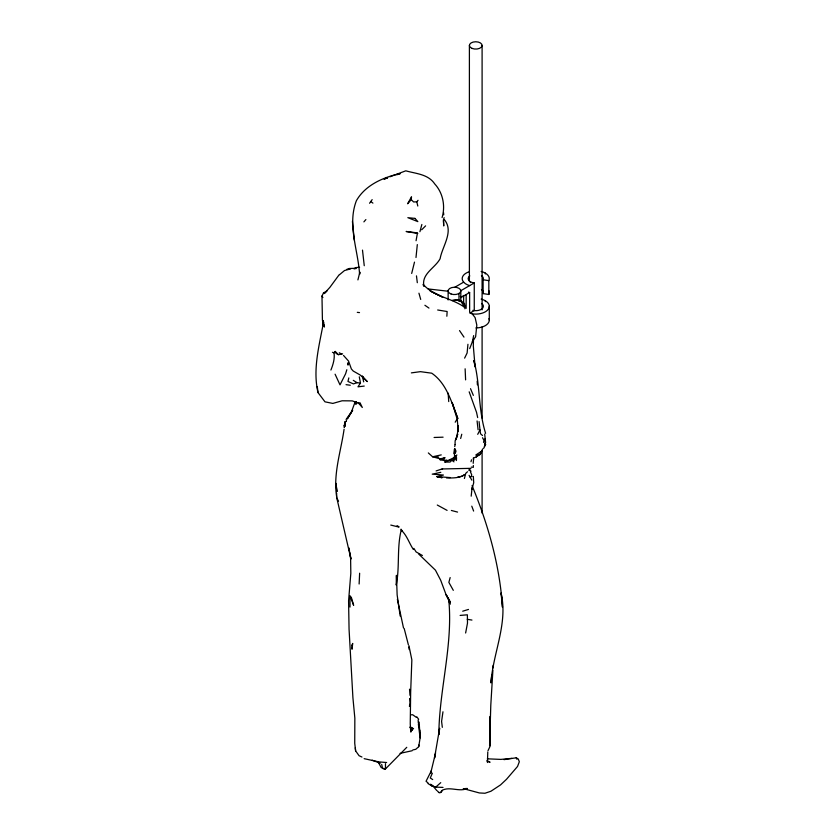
<?xml version="1.0" encoding="UTF-8"?>
<svg xmlns="http://www.w3.org/2000/svg" width="835" height="835" viewBox="0 0 835 835"><rect width="100%" height="100%" fill="white"/><g stroke="black" fill="none" stroke-linecap="round" stroke-linejoin="round"><path stroke-width="1.25" d="M350.001 607.066L350.001 595.699L353.643 605.333L351.264 597.088M467.944 344.281L467.12 352.975L464.615 358.132M396.395 575.44L396.239 585.095C399.892 566.861 396.719 547.843 401.259 529.891M419.921 231.702L421.852 224.469M455.065 444.554L455.127 440.89L457.716 434.2L456.025 439.638L457.977 430.902L458.008 425.62L458.279 431.319L457.277 419.41L452.246 402.887L457.872 418.669C451.599 402.48 446.84 383.599 431.737 373.193L420.433 371.658L411.363 372.88M344.26 425.391L344.208 427.405L345.179 424.399L344.26 425.391L345.179 424.399M465.627 633.003L467.496 623.119L467.36 614.81L460.127 615.416M473.487 339.448L473.309 345.909L475.094 366.92L473.925 360.72M322.999 320.598L322.853 325.473L323.594 322.039M344.093 429.19C340.805 452.32 332.33 475.877 337.173 499.601L350.971 559.033L349.896 552.895M456.411 460.555L456.547 457.695L454.397 455.106L454.783 448.604M359.123 583.999L359.635 573.207M323.51 292.908L324.304 293.482L326.944 290.966L323.51 292.908L321.976 296.07L322.425 320.17L324.429 327.017L323.124 320.515M492.88 670.432L490.792 705.22L489.602 745.676L490.135 716.44L490.239 745.916L487.974 750.738M493.036 667.854L493.193 665.286M446.85 316.246L447.142 311.518L437.665 309.994M344.511 424.911L344.678 422.708L346.4 421.07M412.793 749.945L415.767 749.308L418.721 746.678L418.857 745.008M411.237 199.659L411.509 196.778L407.637 203.782L411.237 199.659L413.607 201.955L416.811 201.83L418.043 200.296M461.066 301.508L461.129 300.798L457.162 299.702L452.205 300.506L457.496 300.057L461.066 301.508L463.415 305.245L464.886 305.526L464.886 308.793M419.16 722.108L420.099 737.931L418.721 746.678M491.721 675.275L490.949 682.894C493.015 652.678 508.223 623.484 501.052 592.944L502.472 607.243C499.779 565.337 488.078 524.286 472.046 485.615M415.997 257.504L417.312 244.592M471.19 496.178L472.109 487.369M360 272.22L359.593 274.339C358.09 249.978 347.141 224.74 356.388 200.703C365.271 185.057 383.422 177.166 400.268 173.586L396.792 174.776M453.896 453.478L454.386 449.23M476.367 456.891L476.764 455.012L476.367 456.891L473.675 457.987L473.195 463.331M439.659 728.402L438.824 734.643C439.231 689.553 453.102 645.09 448.792 600.052M442.967 711.785L441.59 721.367L442.32 727.348M416.07 240.71L417.469 232.902L406.123 231.472L417.792 233.466M487.786 751.991L487.442 762.522M483.559 442.404L483.935 440.264L482.515 437.738M439.596 728.423L434.513 758.065L435.348 754.266M409.4 706.379L410.079 702.767L409.609 698.53M454.751 457.058L454.991 455.837M454.72 446.558L455.085 444.711M455.419 457.893L455.054 459.709L446.203 460.878L444.94 462.047L450.107 462.047L452.048 460.116L453.969 461.87M469.708 348.592L472.391 341.682L473.675 335.597M348.821 377.921L347.965 381.459L353.414 383.912L357.036 382.691L360.469 383.056L359.29 376.794M411.686 273.442L414.494 262.117M357.912 279.902L359.728 272.648M460.659 438.469L461.776 434.231M464.396 478.497L465.846 473.048M435.588 752.899L430.641 773.314L431.424 770.955M323.573 321.913C319.387 345.064 312.541 369.06 317.989 392.565L324.992 401.833L332.831 403.42L342.099 400.79L352.307 400.883L359.885 403.827L357.985 402.47L362.317 407.48L359.948 402.7M450.159 577.569L448.865 582.392L453.311 590.345M471.89 489.435L473.716 482.734L473.33 476.399M444.303 459.125L440.024 459.657L445.086 457.716L440.243 458.853L440.024 459.657L443.917 460.492L446.861 460.054L444.94 462.047L453.822 457.726L454.177 459.636L453.04 460.805M470.992 461.692L471.514 459.814M442.08 217.58C445.546 206.214 442.999 192.875 434.784 183.992C428.219 174.097 416.07 173.753 405.789 170.82L389.997 176.769M346.838 369.738L345.606 373.777L340.012 384.862L335.086 374.195M444.147 217.643L443.458 219.866L443.729 225.941L443.448 220.628M483.653 448.353L485.709 444.324L484.519 443.907L485.26 442.059L484.885 438.834M484.373 446.558L485.302 443.646M482.734 448.854L479.906 454.595L476.576 456.62M455.252 453.353L455.993 451.203L455.148 449.126M348.414 362.547L347.997 365.114L347.986 362.943M355.219 401.698L351.232 412.417L347.276 418.951L352.547 410.507M464.218 307.155L464.73 303.93L461.129 300.798M454.177 459.636L453.822 457.726M437.592 791.173L438.792 792.488L440.379 792.666L441.986 790.401M479.081 421.612L479.989 429.931L477.703 434.336M432.353 773.2L430.286 778.001L432.697 779.566M330.911 370.041C333.061 364.665 334.95 358.591 334 352.777L335.221 351.441L338.405 354.677L342.58 353.821M453.499 458.498L454.271 456.808M431.33 770.788L426.059 781.257L428.178 783.094M468.936 470.669L469.802 468.863M456.108 456.244L456.86 454.929M455.19 422.197L457.183 418.972M369.561 203.26L372.159 199.628M352.652 410.236L346.076 419.452M472.391 341.682L475.616 336.776L476.816 325.086L475.125 317.634L471.9 313.449L469.667 312.979M360.469 383.056L357.964 386.824L364.227 386.073M339.135 274.778L329.888 287.355L324.304 293.482M363.893 221.88L365.887 219.563M406.77 747.315L385.133 769.275L381.177 767.563L378.224 762.073M466.556 472.725L467.443 471.733M384.351 769.285L385.478 768.743L385.457 763.66M421.717 229.782L425.61 225.857M430.756 785.224L435.713 787.134L440.744 782.656M339.553 274.663L344.542 270.519L350.575 268.912M345.147 421.999L346.556 420.83M475.762 455.033L482.359 450.702L479.906 454.595L477.808 454.877M454.835 287.24L463.644 282.147M469.792 275.874A7.619 4.405 0 0 0 474.259 282.94L460.826 290.695L460.826 301.059M469.635 311.966L469.635 292.521L460.826 297.604A6.356 3.664 0 0 0 460.315 296.352M470.564 312.728L474.259 310.599L474.259 282.94M387.607 177.709L384.017 179.118L387.503 177.938M346.859 269.329L349.395 268.484L355.627 268.296M436.12 470.93L442.592 468.79M462.715 611.199L468.498 609.435M457.444 477.296L462.152 476.19L464.938 474.457C459.741 478.257 452.716 478.027 446.527 477.944M441.245 454.887L432.593 456.787L428.334 452.925M412.166 750.728L400.048 753.368M440.817 472.339L432.217 474.155L443.427 475.042L436.914 476.618L441.84 477.683M504.006 759.631L516.239 757.794L518.243 758.963L519.328 761.729L517.533 766.467L506.501 779.295L500.52 784.921L490.917 791.246L484.968 793.25L479.394 792.958L463.289 788.605M439.899 792.613L438.792 792.488M356.138 268.567L353.894 268.776L356.065 267.565L359.582 267.273M511.938 758.347L500.864 759.401L487.389 758.827M470.961 468.341L442.059 468.967M410.977 714.812L412.678 714.75L416.279 717.307M434.085 437.477L443.093 437.175M465.314 788.543L467.329 788.48C459.219 792.164 450.535 786.455 442.592 790.067L441.193 792.258M462.548 302.719L463.519 302.708M382.649 768.503L385.05 768.544M450.305 477.589L436.914 476.618L441.997 477.703M435.713 787.134L443.03 787.415M438.688 457.089L432.593 456.787L440.243 458.853M448.291 291.248L428.209 288.952M471.305 467.099L473.361 467.318L473.33 465.502M357.296 312.353L359.509 312.603M346.055 384.674L350.303 385.227M481.44 275.696A7.619 4.405 0 0 1 483.11 279.767L488.83 280.643L488.83 294.473L483.11 293.596A7.619 4.405 0 0 0 481.44 289.526M467.245 619.299L471.952 620.071M390.78 525.069L398.838 527.062M364.143 758.66L378.944 761.896L386.626 762.512M451.37 510.467L457.57 512.085M332.445 352.297L334 352.777M372.159 760.174L380.238 763.232M486.982 760.904L490.051 762.272L487.16 760.946M457.162 299.702L458.926 300.496M410.173 727.264L413.565 728.788L410.444 727.087M361.962 757.032L359.071 755.717L355.616 750.884L354.739 743.286L354.844 718.11L352.913 697.705L349.061 629.277L348.581 600.845L350.825 573.301L350.606 558.344L349.187 549.482M429.962 290.841L442.769 297.229L430.839 291.321M338.405 354.677L336.087 353.424L335.221 351.441M463.822 306.769C451.004 297.886 433.689 296.54 423.168 284.328M437.279 505.029L447.09 510.383M422.395 555.494L416.091 551.914L413.868 548.365M339.313 352.756L341.651 354.165M428.073 783.627L432.227 786.153M353.288 380.342L357.036 382.691M397.053 525.612L398.953 526.822M424.9 305.266L428.96 308.084M436.841 790.63L432.279 785.182M370.709 201.485L372.911 203.114M482.526 435.536L480.532 433.772L479.989 429.931M401.134 530.027C407.01 535.402 409.129 543.157 413.377 549.503M418.752 554.096L435.442 570.169L440.682 580.231L446.287 595.272L450.409 602.306L446.182 594.656L450.43 604.102M362.202 376.094L367.306 381.595L360.25 375.051L353.226 371.043L351.368 368.966L348.55 361.075L343.519 355.439M468.727 468.539L471.013 471.284M430.662 784.19L432.06 785.86M416.811 716.837L418.679 719.29M459.521 330.577L463.968 337.11M410.309 727.264L412.333 730.343L410.288 726.763L410.904 732.076L410.246 724.07L410.653 692.507L411.853 659.88L408.941 645.695M401.009 529.16L402.115 530.903M321.976 296.07L322.894 297.563M364.373 379.382L362.442 376.251L363.684 381.856M444.283 219.542C454.23 231.368 442.32 246.137 440.108 258.725C435.077 268.087 421.278 273.755 423.898 286.248L423.188 284.954M471.838 480.156L469.072 475.345M338.519 501.198L336.63 497.702L336.651 493.287M516.239 757.794L516.896 759.255M470.387 471.702L471.723 474.791M470.522 388.672L473.351 395.393M471.775 506.156L473.622 511.072M469.166 391.813L476.534 412.333L477.672 417.583M418.94 293.179L420.715 299.431M404.161 628.4L408.357 644.724M448.301 598.09L449.564 602.974M416.811 201.83L417.792 206.026M484.697 434.075L485.615 442.675M381.678 764.38L382.43 767.709M397.366 599.269L403.472 627.816M473.946 360.73C480.334 384.538 478.121 409.62 485.594 433.323M349.04 547.979L349.468 550.442M408.816 647.094L409.233 649.567M478.1 429.785L477.077 420.955M419.661 734.289L418.377 724.185M336.881 491.345L335.983 483.402L336.975 491.512M400.184 616.042L397.136 594.875L396.458 575.43M473.268 458.05L473.518 459.772M317.279 386.563L317.989 392.565M416.467 275.863L417.312 282.7M362.494 250.114L364.258 265.718M355.303 747.826L355.616 750.884M352.422 221.432L354.301 240.125M443.562 212.664L443.74 214.814M344.959 421.706L345.304 426.278M448.134 393.128L448.729 401.583M409.536 689.178L409.985 695.346M477.182 381.157L477.401 384.862M420.099 737.931L419.838 730.051M418.168 719.864L418.325 723.1M465.126 368.799L465.606 379.883M489.289 306.278L489.289 320.108M485.323 273.087L485.323 273.953M485.323 300.746L485.323 301.612M483.11 279.767L483.11 293.596M482.098 45.414L482.098 309.879M482.098 326.819L482.098 418.011M482.098 450.587L482.098 513.118M470.355 281.739L470.355 282.595M469.395 45.414L469.395 281.218M466.16 294.525L466.16 308.355M463.644 303.763L463.644 295.976A13.548 7.828 0 0 1 463.206 295.423M458.979 293.492L458.979 301.268M448.134 290.893L448.134 299.974M488.986 290.799A13.548 7.828 0 0 1 488.83 294.473M481.127 271.448A13.548 7.828 0 0 1 488.83 280.643M469.635 285.601A13.548 7.828 0 0 1 462.193 278.775A13.548 7.828 0 0 1 469.166 271.782M481.179 299.118A13.548 7.828 0 0 1 488.412 309.054A13.548 7.828 0 0 1 471.598 313.73M489.007 318.511A13.548 7.828 0 0 1 475.919 327.936M481.597 303.46A7.619 4.405 0 0 1 481.889 308.887A7.619 4.405 0 0 1 472.85 310.349M469.635 292.521A13.548 7.828 0 0 1 468.425 292.125M352.057 645.131L352.015 649.212L352.694 643.43L352.057 645.131M356.284 401.896L355.877 404.328L356.378 401.885M471.65 476.065L469.99 476.973L472.005 476.451L471.65 476.065M414.974 218.394L407.845 217.674L417.844 221.619L414.974 218.394M472.015 48.388A6.356 3.664 0 0 0 482.066 45.8A6.356 3.664 0 0 0 473.153 42.074A6.356 3.664 0 0 0 472.015 48.388M451.015 293.972A6.356 3.664 0 0 0 460.826 291.102A6.356 3.664 0 0 0 451.62 287.626A6.356 3.664 0 0 0 451.015 293.972"/></g></svg>
